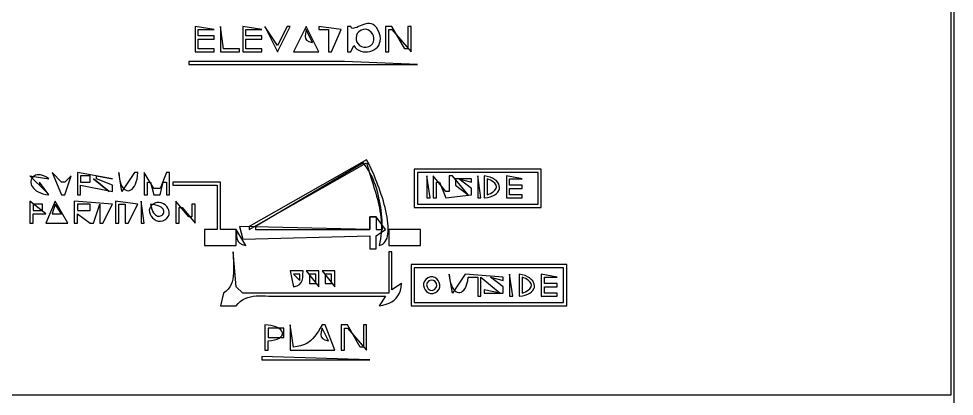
# Model space of a CAD drawing. Extents: x 0 to 2384, y 0 to 1684.
# Drawn here: x 160.5 to 455, y 1191.5 to 1310.5 of the extents above; entities that cross this region are included whole.
import ezdxf

# ---------------------------------------------------------------- set-up
doc = ezdxf.new("R2010")
doc.units = 0
doc.layers.add('C251', color=251, linetype='CONTINUOUS')
doc.layers.add('C7', color=7, linetype='CONTINUOUS')

msp = doc.modelspace()

# ---------------------------------------------------------------- linework, layer by layer
at = {"layer": 'C251'}
for points in [[(233, 1245), (233, 1244), (270, 1265), (270.2754, 1264.0145), (270.5594, 1263.0382), (270.85, 1262.0703), (271.1448, 1261.1097), (271.4416, 1260.1557), (271.7383, 1259.2072), (272.0325, 1258.2635), (272.3222, 1257.3237), (272.605, 1256.3867), (272.8787, 1255.4518), (273.1412, 1254.518), (273.3902, 1253.5844), (273.6235, 1252.6502), (273.8389, 1251.7144), (274.0342, 1250.7762), (274.2071, 1249.8346), (274.3554, 1248.8888), (274.477, 1247.9379), (274.5695, 1246.9809), (274.6309, 1246.0169), (274.6588, 1245.0452), (274.651, 1244.0647), (274.6054, 1243.0746), (274.5197, 1242.0739), (274.3917, 1241.0619), (274.2192, 1240.0375), (274, 1239), (274.5823, 1239.1799), (275.0902, 1239.4503), (275.5267, 1239.8062), (275.8948, 1240.2424), (276.1975, 1240.7539), (276.4379, 1241.3357), (276.6191, 1241.9827), (276.744, 1242.6898), (276.8158, 1243.452), (276.8375, 1244.2641), (276.8121, 1245.1212), (276.7427, 1246.0181), (276.6323, 1246.9498), (276.484, 1247.9113), (276.3008, 1248.8974), (276.0858, 1249.9031), (275.8419, 1250.9234), (275.5723, 1251.9531), (275.28, 1252.9872), (274.968, 1254.0207), (274.6394, 1255.0484), (274.2972, 1256.0654), (273.9446, 1257.0665), (273.5844, 1258.0467), (273.2198, 1259.0009), (272.8538, 1259.9241), (272.4895, 1260.8112), (272.1298, 1261.657), (271.778, 1262.4567), (271.4369, 1263.205), (271.1096, 1263.897), (270.7993, 1264.5276), (270.5088, 1265.0916), (270.2414, 1265.5841), (270, 1266), (233, 1245)], [(170, 1255), (167, 1259), (167, 1258), (169, 1256), (164, 1261), (170, 1260), (169.2792, 1260.4861), (168.595, 1260.8511), (167.9503, 1261.1033), (167.3483, 1261.2511), (166.7919, 1261.3028), (166.2844, 1261.2667), (165.8287, 1261.1512), (165.428, 1260.9647), (165.0853, 1260.7154), (164.8036, 1260.4117), (164.5861, 1260.0619), (164.4359, 1259.6745), (164.356, 1259.2577), (164.3494, 1258.8198), (164.4193, 1258.3692), (164.5688, 1257.9143), (164.8008, 1257.4634), (165.1185, 1257.0247), (165.525, 1256.6068), (166.0233, 1256.2178), (166.6165, 1255.8662), (167.3077, 1255.5603), (168.1, 1255.3084), (168.9964, 1255.1188), (170, 1255)], [(171, 1262), (174, 1255), (175, 1255), (177, 1261), (175, 1259), (174, 1259), (171, 1262)], [(179, 1262), (179, 1255), (180, 1255), (180, 1258), (190, 1256), (190, 1258), (185, 1260), (185, 1261), (190, 1260), (179, 1262)], [(192, 1262), (192.0746, 1260.9054), (192.2179, 1259.9272), (192.4223, 1259.0653), (192.6804, 1258.3193), (192.9847, 1257.6891), (193.3276, 1257.1746), (193.7018, 1256.7754), (194.0997, 1256.4915), (194.5138, 1256.3225), (194.9367, 1256.2684), (195.3608, 1256.329), (195.7787, 1256.504), (196.183, 1256.7932), (196.566, 1257.1964), (196.9203, 1257.7135), (197.2385, 1258.3443), (197.513, 1259.0885), (197.7365, 1259.946), (197.9013, 1260.9165), (198, 1262), (197, 1262), (193, 1256), (192, 1262)], [(200, 1262), (200, 1255), (201, 1255), (201, 1259), (202, 1259), (203, 1255), (205, 1255), (206, 1259), (207, 1259), (207, 1255), (208, 1255), (208, 1262), (207, 1262), (205, 1257), (203, 1257), (200, 1262)], [(285, 1263), (285, 1251), (325, 1251), (325, 1263), (285, 1263)], [(209, 1259), (209, 1258), (223, 1258), (223, 1244), (219, 1244), (219, 1239), (229, 1239), (229, 1244), (224, 1244), (224, 1259), (209, 1259)], [(164, 1253), (164, 1246), (165, 1246), (165, 1249), (169, 1249), (164, 1253)], [(172, 1253), (169, 1246), (170, 1246), (175, 1246), (176, 1246), (172, 1253)], [(178, 1253), (178, 1246), (179, 1246), (179, 1249), (183, 1246), (184, 1246), (186, 1252), (186, 1246), (187, 1246), (190, 1252), (178, 1253)], [(191, 1253), (191, 1246), (192, 1246), (192, 1252), (194, 1252), (194, 1246), (195, 1246), (198, 1252), (191, 1253)], [(199, 1253), (199, 1246), (200, 1246), (199, 1253)], [(202.6188, 1251.9537), (202.0667, 1251.3946), (201.7336, 1250.7815), (201.5987, 1250.1374), (201.6409, 1249.4854), (201.8391, 1248.8488), (202.1725, 1248.2507), (202.62, 1247.7142), (203.1607, 1247.2625), (203.7735, 1246.9186), (204.4376, 1246.7059), (205.1318, 1246.6474), (205.8353, 1246.7662), (206.527, 1247.0856)], [(206.527, 1247.0855), (207.1757, 1247.6076), (207.6017, 1248.1934), (207.8248, 1248.8203), (207.8652, 1249.4656), (207.7429, 1250.1067), (207.4778, 1250.721), (207.0899, 1251.2858), (206.5993, 1251.7786), (206.026, 1252.1766), (205.3899, 1252.4572), (204.7112, 1252.5979), (204.0097, 1252.5759), (203.3056, 1252.3687), (202.6188, 1251.9537)], [(210, 1253), (210, 1246), (211, 1246), (211, 1251), (212, 1251), (216, 1246), (216, 1252), (215, 1252), (215, 1248), (214, 1248), (210, 1253)], [(229, 1244), (229.0261, 1242.8148), (229.0886, 1241.8141), (229.2461, 1240.9814), (229.5573, 1240.3001), (230.0809, 1239.7537), (230.8755, 1239.3259), (232, 1239), (229, 1244)], [(277, 1244), (277, 1239), (287, 1239), (287, 1244), (277, 1244)]]:
    msp.add_lwpolyline(points, dxfattribs=at)
at = {"layer": 'C7'}
for points in [[(94, 1513), (94, 449), (455, 449), (455, 1513), (94, 1513)], [(95, 1512), (95, 1192), (454, 1192), (454, 1512), (95, 1512)], [(216, 1308), (216, 1300), (222, 1300), (222, 1301), (217, 1301), (217, 1304), (222, 1304), (222, 1305), (217, 1305), (217, 1307), (222, 1307), (216, 1308)], [(224, 1308), (224, 1300), (230, 1300), (230, 1301), (225, 1301), (224, 1308)], [(231, 1308), (231, 1300), (237, 1300), (237, 1301), (232, 1301), (232, 1304), (237, 1304), (237, 1305), (232, 1305), (232, 1307), (237, 1307), (231, 1308)], [(238, 1308), (242, 1300), (246, 1308), (245, 1308), (242, 1302), (238, 1308)], [(251, 1308), (247, 1300), (254, 1300), (255, 1300), (251, 1308)], [(255, 1308), (255, 1307), (258, 1307), (258, 1300), (259, 1300), (262, 1307), (255, 1308)], [(265, 1308), (264, 1308), (264, 1300), (265, 1300), (266, 1302), (266.4486, 1301.3867), (266.9795, 1300.8866), (267.5772, 1300.4966), (268.226, 1300.2142), (268.9106, 1300.0366), (269.6153, 1299.9609), (270.3247, 1299.9844), (271.0233, 1300.1043), (271.6955, 1300.3179), (272.3258, 1300.6225), (272.8988, 1301.0152), (273.3989, 1301.4932), (273.8106, 1302.0539), (274.1183, 1302.6945), (274.3066, 1303.4121), (274.36, 1304.2041), (274.263, 1305.0676), (274, 1306), (273.588, 1306.9438), (273.126, 1307.6755), (272.6216, 1308.216), (272.0823, 1308.5864), (271.5159, 1308.8075), (270.9299, 1308.9005), (270.3319, 1308.8863), (269.7296, 1308.7859), (269.1306, 1308.6204), (268.5426, 1308.4107), (267.973, 1308.1778), (267.4297, 1307.9427), (266.9202, 1307.7264), (266.4521, 1307.55), (266.0331, 1307.4343), (265.6707, 1307.4005), (265.3727, 1307.4695), (265.1465, 1307.6623), (265, 1308)], [(276, 1308), (276, 1300), (277, 1300), (277, 1307), (278, 1307), (284, 1300), (284, 1308), (283, 1308), (283, 1301), (282, 1301), (278, 1308), (276, 1308)], [(251, 1307), (250.7557, 1305.8043), (250.6472, 1304.8924), (250.7459, 1304.2102), (251.1233, 1303.7035), (251.8508, 1303.3181), (253, 1303), (251, 1307)], [(268.3032, 1306.8248), (267.5827, 1306.3514), (267.0811, 1305.7747), (266.783, 1305.1279), (266.6727, 1304.4445), (266.7348, 1303.7577), (266.9538, 1303.1011), (267.3143, 1302.5079), (267.8008, 1302.0115), (268.3977, 1301.6453), (269.0897, 1301.4428), (269.8612, 1301.4372), (270.6967, 1301.662)], [(270.6967, 1301.6619), (271.3819, 1302.0487), (271.8698, 1302.5471), (272.1746, 1303.1271), (272.3105, 1303.7587), (272.2921, 1304.412), (272.1335, 1305.057), (271.8491, 1305.6638), (271.4533, 1306.2025), (270.9602, 1306.643), (270.3844, 1306.9554), (269.7401, 1307.1098), (269.0415, 1307.0763), (268.3032, 1306.8248)], [(214, 1297), (214, 1296), (286, 1296), (263, 1297), (214, 1297)], [(269, 1265), (235, 1245), (235, 1244), (271, 1244), (271, 1248), (273, 1248), (273, 1244), (275, 1244), (274.9726, 1244.9731), (274.9297, 1245.959), (274.8701, 1246.9553), (274.7926, 1247.9599), (274.6961, 1248.9707), (274.5793, 1249.9855), (274.4411, 1251.0022), (274.2803, 1252.0184), (274.0957, 1253.0322), (273.8862, 1254.0414), (273.6506, 1255.0437), (273.3877, 1256.037), (273.0963, 1257.0192), (272.7754, 1257.9881), (272.4236, 1258.9414), (272.0398, 1259.8772), (271.6229, 1260.7931), (271.1716, 1261.6871), (270.6849, 1262.5569), (270.1615, 1263.4004), (269.6002, 1264.2155), (269, 1265)], [(180, 1261), (180, 1259), (183, 1259), (183, 1261), (180, 1261)], [(286, 1262), (286, 1252), (324, 1252), (324, 1262), (286, 1262)], [(289, 1261), (289, 1254), (290, 1254), (289, 1261)], [(291, 1261), (291, 1254), (292, 1254), (292, 1259), (293, 1259), (295, 1254), (303, 1255), (303, 1257), (299, 1260), (303, 1259), (303, 1260), (298, 1260), (298, 1258), (302, 1255), (297, 1261), (296, 1261), (296, 1256), (295, 1256), (291, 1261)], [(305, 1261), (305, 1254), (306, 1254), (305, 1261)], [(307, 1261), (307, 1254), (308.0414, 1254.1322), (308.9552, 1254.3462), (309.7422, 1254.6322), (310.4035, 1254.9805), (310.94, 1255.3817), (311.3526, 1255.8258), (311.6425, 1256.3034), (311.8104, 1256.8048), (311.8574, 1257.3202), (311.7845, 1257.8401), (311.5927, 1258.3548), (311.2828, 1258.8545), (310.8559, 1259.3298), (310.3129, 1259.7708), (309.6549, 1260.168), (308.8827, 1260.5117), (307.9974, 1260.7923), (307, 1261)], [(314, 1261), (314, 1254), (319, 1254), (319, 1255), (315, 1255), (315, 1257), (319, 1257), (319, 1258), (315, 1258), (315, 1260), (319, 1260), (314, 1261)], [(184, 1260), (189, 1256), (184, 1260)], [(308, 1260), (308, 1255), (309.0377, 1255.4159), (309.8449, 1255.8879), (310.4214, 1256.4019), (310.7674, 1256.944), (310.8827, 1257.5), (310.7673, 1258.0561), (310.4214, 1258.5981), (309.8448, 1259.1121), (309.0377, 1259.5841), (308, 1260)], [(165, 1252), (165, 1250), (168, 1250), (168, 1252), (165, 1252)], [(172, 1252), (171, 1249), (174, 1249), (172, 1252)], [(179, 1252), (179, 1250), (183, 1250), (183, 1252), (179, 1252)], [(202, 1252), (202.1741, 1251.1591), (202.3912, 1250.4396), (202.6447, 1249.8346), (202.9277, 1249.3373), (203.2335, 1248.941), (203.5552, 1248.6388), (203.8862, 1248.424), (204.2195, 1248.2897), (204.5486, 1248.2292), (204.8664, 1248.2356), (205.1664, 1248.3021), (205.4417, 1248.4221), (205.6855, 1248.5885), (205.891, 1248.7947), (206.0516, 1249.0339), (206.1603, 1249.2992), (206.2105, 1249.5839), (206.1954, 1249.8812), (206.1081, 1250.1842), (205.9419, 1250.4862), (205.69, 1250.7803), (205.3457, 1251.0598), (204.9021, 1251.3179), (204.3525, 1251.5478), (203.6901, 1251.7426), (202.9082, 1251.8956), (202, 1252)], [(271, 1248), (271, 1244), (230, 1245), (231, 1241), (271, 1242), (271, 1238), (273, 1238), (273, 1242), (276, 1244), (273, 1248), (271, 1248)], [(228, 1237), (228.0143, 1236.0723), (228.0494, 1235.1219), (228.0935, 1234.1561), (228.1346, 1233.1821), (228.1609, 1232.2072), (228.1605, 1231.2385), (228.1216, 1230.2834), (228.0323, 1229.3492), (227.8808, 1228.4429), (227.6551, 1227.5719), (227.3435, 1226.7435), (226.934, 1225.9648), (226.4148, 1225.2432), (225.7741, 1224.5858), (225, 1224), (224, 1220), (229, 1220), (229.5861, 1220.7746), (230.2437, 1221.4157), (230.9654, 1221.9352), (231.744, 1222.3448), (232.5724, 1222.6564), (233.4432, 1222.8821), (234.3493, 1223.0335), (235.2834, 1223.1226), (236.2383, 1223.1614), (237.2068, 1223.1615), (238.1816, 1223.135), (239.1556, 1223.0938), (240.1215, 1223.0496), (241.072, 1223.0143), (242, 1223), (276, 1223), (274, 1220), (275.1015, 1220.2147), (276.1227, 1220.4994), (277.0594, 1220.8589), (277.9074, 1221.298), (278.6623, 1221.8213), (279.3199, 1222.4338), (279.876, 1223.1402), (280.3263, 1223.9452), (280.6665, 1224.8536), (280.8925, 1225.8703), (281, 1227), (278, 1225), (278, 1237), (277, 1237), (277, 1224), (231, 1224), (229, 1226), (228, 1237)], [(284, 1233), (284, 1220), (333, 1220), (333, 1233), (284, 1233)], [(285, 1232), (285, 1221), (332, 1221), (332, 1232), (285, 1232)], [(246, 1231), (247, 1226), (248.1243, 1226.3258), (248.919, 1226.7537), (249.4426, 1227.3), (249.7538, 1227.9813), (249.9113, 1228.814), (249.9738, 1229.8148), (250, 1231), (246, 1231)], [(247, 1230), (249, 1228), (249, 1230), (247, 1230)], [(251, 1231), (255, 1226), (255, 1231), (251, 1231)], [(252, 1230), (252, 1227), (254, 1227), (254, 1230), (252, 1230)], [(256, 1231), (260, 1226), (260, 1231), (256, 1231)], [(257, 1230), (257, 1227), (259, 1227), (259, 1230), (257, 1230)], [(289.3179, 1228.8248), (288.6292, 1228.3365), (288.1855, 1227.7357), (287.9653, 1227.0643), (287.9472, 1226.3641), (288.1098, 1225.677), (288.4317, 1225.045), (288.8916, 1224.5098), (289.4679, 1224.1133), (290.1394, 1223.8974), (290.8846, 1223.9041), (291.6821, 1224.1752)], [(291.682, 1224.1751), (292.3706, 1224.6633), (292.8143, 1225.2641), (293.0345, 1225.9356), (293.0526, 1226.6358), (292.89, 1227.3229), (292.5681, 1227.955), (292.1083, 1228.4902), (291.532, 1228.8867), (290.8605, 1229.1025), (290.1154, 1229.0958), (289.3179, 1228.8248)], [(291.3973, 1225.1566), (291.9344, 1225.7307), (292.1024, 1226.3982), (291.9641, 1227.0648), (291.5822, 1227.6366), (291.0194, 1228.0197), (290.3386, 1228.1199), (289.6026, 1227.8434)], [(296, 1230), (296.0721, 1228.9956), (296.2147, 1228.0745), (296.4203, 1227.2405), (296.6811, 1226.4977), (296.9893, 1225.85), (297.3375, 1225.3015), (297.7178, 1224.856), (298.1227, 1224.5176), (298.5444, 1224.2903), (298.9752, 1224.1779), (299.4076, 1224.1846), (299.8338, 1224.3143), (300.2461, 1224.5709), (300.637, 1224.9585), (300.9986, 1225.481), (301.3234, 1226.1425), (301.6037, 1226.9468), (301.8318, 1227.8979), (302, 1229), (305, 1229), (305, 1223), (306, 1223), (306, 1229), (312, 1224), (307, 1225), (307, 1224), (313, 1224), (313, 1226), (309, 1229), (313, 1228), (313, 1229), (301, 1230), (297, 1224), (296, 1230)], [(315, 1230), (315, 1223), (316, 1223), (315, 1230)], [(318, 1230), (318, 1223), (319.0414, 1223.1322), (319.9552, 1223.3462), (320.7422, 1223.6322), (321.4035, 1223.9805), (321.94, 1224.3817), (322.3526, 1224.8258), (322.6425, 1225.3034), (322.8104, 1225.8048), (322.8574, 1226.3202), (322.7845, 1226.8401), (322.5927, 1227.3548), (322.2828, 1227.8545), (321.8559, 1228.3298), (321.3129, 1228.7708), (320.6549, 1229.168), (319.8827, 1229.5117), (318.9974, 1229.7923), (318, 1230)], [(319, 1229), (319, 1224), (320.0377, 1224.4159), (320.8449, 1224.8879), (321.4214, 1225.4019), (321.7674, 1225.944), (321.8827, 1226.5), (321.7673, 1227.0561), (321.4214, 1227.5981), (320.8448, 1228.1121), (320.0377, 1228.5841), (319, 1229)], [(325, 1230), (325, 1223), (330, 1223), (330, 1224), (326, 1224), (326, 1226), (330, 1226), (330, 1227), (326, 1227), (326, 1229), (330, 1229), (325, 1230)], [(289.6026, 1227.8434), (289.0654, 1227.2692), (288.8974, 1226.6018), (289.0357, 1225.9352), (289.4177, 1225.3633), (289.9804, 1224.9802), (290.6612, 1224.88), (291.3974, 1225.1566)], [(238, 1214), (238, 1206), (239, 1206), (239, 1209), (240.1116, 1209.1258), (241.0575, 1209.312), (241.843, 1209.5504), (242.4735, 1209.8332), (242.9542, 1210.1523), (243.2904, 1210.5), (243.4876, 1210.8681), (243.551, 1211.2488), (243.486, 1211.6342), (243.2978, 1212.0162), (242.9919, 1212.387), (242.5735, 1212.7385), (242.048, 1213.063), (241.4206, 1213.3523), (240.6969, 1213.5986), (239.8819, 1213.794), (238.9812, 1213.9304), (238, 1214)], [(246, 1214), (246, 1206), (259, 1206), (260, 1206), (257, 1214), (256, 1214), (255.3968, 1212.9983), (254.8206, 1212.0682), (254.2552, 1211.2111), (253.6845, 1210.4282), (253.0924, 1209.721), (252.463, 1209.0907), (251.78, 1208.5388), (251.0275, 1208.0664), (250.1893, 1207.675), (249.2493, 1207.3659), (248.1916, 1207.1405), (247, 1207), (246, 1214)], [(262, 1214), (262, 1206), (263, 1206), (263, 1213), (264, 1213), (270, 1206), (270, 1214), (269, 1214), (269, 1207), (268, 1207), (264, 1214), (262, 1214)], [(239, 1213), (239, 1210), (244, 1210), (244, 1213), (239, 1213)], [(256, 1213), (255.7557, 1211.8042), (255.6471, 1210.8924), (255.7458, 1210.2102), (256.1232, 1209.7035), (256.8508, 1209.3181), (258, 1209), (256, 1213)], [(237, 1204), (237, 1203), (271, 1203), (237, 1204)]]:
    msp.add_lwpolyline(points, dxfattribs=at)

doc.saveas('drawing.dxf')
